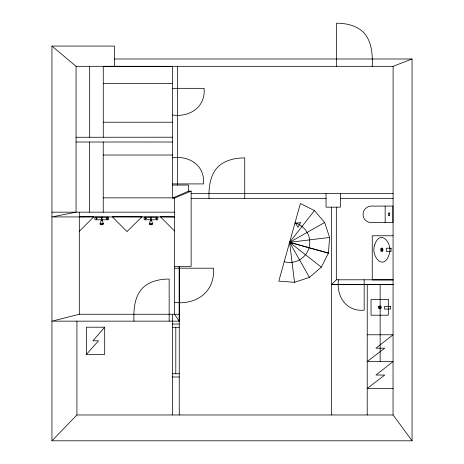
<?xml version="1.0" encoding="UTF-8"?>
<svg xmlns="http://www.w3.org/2000/svg" width="464" height="464" viewBox="0 0 464 464"><rect width="100%" height="100%" fill="white"/><g stroke="black" fill="none" stroke-linecap="round" stroke-linejoin="round"><path stroke-width="0.7" d="M329.597 237.44L328.425 253.118L321.343 267.148L309.424 277.408L294.495 282.321L278.812 281.149L300.394 203.505L314.43 210.586L324.684 222.5L329.597 237.44L289.606 242.324L294.495 282.321M179.249 314.261L79.315 314.261L51.951 321.152L179.249 321.152L179.249 266.423L179.249 414.973M314.424 210.586L289.606 242.324L309.424 277.408M104.684 327.201L92.928 340.802L98.501 340.802L86.408 354.392L104.684 354.392L104.684 327.201L86.408 327.201L86.408 354.392M114.475 58.992L412.049 58.992L412.049 440.8L51.951 440.8L76.92 414.973L76.92 321.152M79.315 231.362L93.856 216.7L79.315 216.839M393.107 279.786L336.325 279.786L331.592 284.525L393.107 284.525L367.239 284.525L367.215 414.973M367.262 388.403L384.737 375.04L375.956 375.04L393.089 361.543L367.239 361.543M367.239 361.497L384.72 348.203L375.939 348.203L393.072 334.776L367.239 334.776M324.684 222.5L289.606 242.324L321.343 267.148M103.269 137.24L103.269 66.311L172.654 66.358L172.654 198.029L188.535 191.139L191.145 191.139L191.145 266.423L174.516 266.423M191.145 191.139L174.516 198.029L172.654 198.029M51.951 440.8L51.951 46.075L76.055 66.311L393.107 66.311L412.049 58.992M385.155 206.068L374.065 206.109C359.501 204.438 359.391 224.402 374.065 222.616L392.892 222.616L392.892 206.068L385.155 206.068L385.155 222.616M51.951 46.075L114.475 46.075L114.475 66.311M103.263 83.549L172.654 83.549M172.654 88.334L204.09 88.34C205.732 106.975 189.857 117.444 172.654 115.043M103.263 122.218L172.654 122.218M76.055 137.263L172.654 137.216M76.055 142.013L172.654 142.013M103.269 155.028L172.654 155.028M172.654 157.806C189.503 155.44 205.117 165.636 203.499 183.918L172.654 183.918M172.654 185.049L188.535 185.049L188.535 191.139M191.145 193.627L393.107 193.627M103.252 197.861L174.516 197.861L174.516 314.261L179.249 321.152M191.145 198.366L326.047 198.366M340.402 198.366L393.107 198.366M51.951 212.181L174.516 212.17M101.152 219.762L94.952 219.762L94.952 217.135L108.553 217.135L108.553 219.762L102.312 219.762M150.411 219.762L144.211 219.762L144.211 217.135L157.812 217.135L157.812 219.762L151.571 219.762M101.152 220.58L102.312 220.58M150.411 220.58L151.571 220.58M393.095 235.764L372.25 235.764L372.25 279.943L393.095 279.943M174.516 268.198L213.492 268.198C215.18 291.705 196.643 305.016 174.516 302.441M331.592 284.635L393.107 284.635M172.359 324.046L179.249 324.046M172.359 327.277L179.249 327.277M172.359 373.746L179.249 373.746M172.359 376.977L179.249 376.977M367.215 388.449L393.089 388.449M76.92 414.973L393.107 414.973L412.049 440.8M174.516 230.956L160.324 216.734L174.516 216.92L51.951 216.92L76.055 212.181L76.055 66.311M393.107 66.311L393.043 414.973M380.155 284.635L380.155 361.543M372.238 66.311C372.662 54.479 371.954 41.192 363.289 32.149C356.149 25.369 346.022 23.188 336.446 23.2L336.446 66.311M364.17 279.786L364.17 310.19C346.156 311.785 336.162 296.368 338.505 279.786M340.402 193.627L340.402 207.164L326.047 207.164L326.047 193.627M336.325 207.164L336.325 279.786M331.592 207.164L331.592 414.973M244.731 198.366L244.737 157.917C235.184 157.905 225.069 160.074 217.947 166.843C209.977 175.189 208.626 187.334 209.02 198.366M177.387 66.311L177.387 185.049M175.804 327.277L175.804 373.746M172.359 314.261L172.359 414.973M169.163 321.152L169.163 279.055C159.744 279.044 149.773 281.178 142.755 287.854C134.311 296.664 133.533 309.604 133.951 321.152M151.571 217.135C150.324 219.82 152.639 221.995 152.581 224.263L151.142 224.883L149.396 224.263C149.344 221.995 151.653 219.82 150.411 217.135M145.586 217.135L145.586 219.762M107.138 217.135L107.091 219.762M103.234 142.001L103.252 212.17M102.312 217.135C101.071 219.82 103.373 221.995 103.327 224.263L101.883 224.883L100.137 224.263C100.085 221.995 102.399 219.82 101.152 217.135M96.332 217.135L96.332 219.762M89.685 66.311L89.685 137.24M89.651 141.996L89.651 212.147M79.315 212.181L79.315 314.261M295 222.911A20.149 20.149 0 0 1 309.018 247.718A20.149 20.149 0 0 1 284.206 261.737M374.651 245.004C370.452 255.676 383.455 271.782 389.093 254.62C393.298 243.942 380.289 227.841 374.651 245.004M381.031 248.478L380.683 250.142L381.031 251.14L382.081 251.691L382.713 251.14L383.067 249.475L382.081 247.933L381.031 248.478M381.391 249.052L381.193 250.003L381.994 250.885L382.556 249.62L381.994 248.739L381.391 249.052M300.388 222.743L298.062 227.354L295.382 223.109L300.388 222.743M378.798 306.356L378.357 307.156L378.798 308.485L379.598 308.925L380.927 308.485L381.373 307.684L380.927 306.356L380.126 305.915L378.798 306.356M379.256 306.808L379.256 308.026L380.474 308.026L380.474 306.808L379.256 306.808M141.99 216.798L127.003 231.582L112.224 216.7L141.99 216.798M103.478 223.503C101.604 225.811 96.715 222.204 103.478 223.503M152.737 223.503C150.864 225.811 145.974 222.204 152.737 223.503M146.235 218.213C144.861 218.242 146.537 219.176 146.235 218.213M96.976 218.213C95.601 218.242 97.278 219.176 96.976 218.213M156.351 218.469C155.481 219.147 155.51 217.744 156.351 218.469M107.091 218.469C106.192 219.188 106.279 217.715 107.091 218.469M389.673 213.028L388.374 213.028L388.374 215.656L389.673 215.656L389.673 213.028M391.071 248.199L386.303 248.199L386.303 251.424L391.071 251.424L391.071 248.199M388.322 299.622L371.038 299.622L371.038 315.218L388.322 315.218L388.322 299.622M390.531 306.484L384.505 306.484L384.505 309.07L390.531 309.07L390.531 306.484M328.425 253.118L289.606 242.324L328.425 253.112M156.391 219.762L156.391 217.135L156.351 219.762"/></g></svg>
